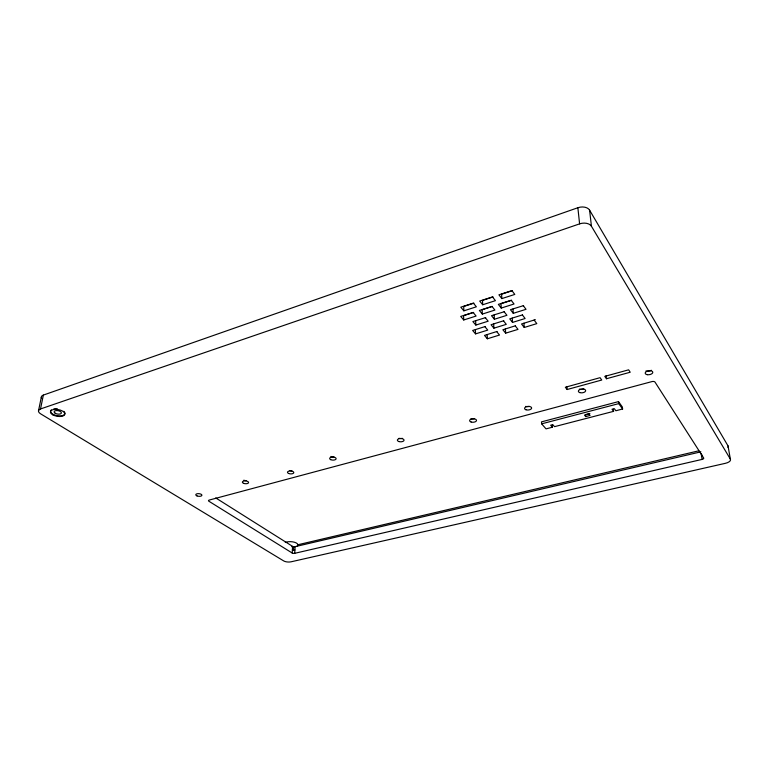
<?xml version="1.0" encoding="UTF-8"?>
<svg xmlns="http://www.w3.org/2000/svg" width="769" height="769" viewBox="0 0 769 769"><rect width="100%" height="100%" fill="white"/><g stroke="black" fill="none" stroke-linecap="round" stroke-linejoin="round"><path stroke-width="1.15" d="M294.71 553.315L702.107 459.401A2.249 1 -7.7 0 0 703.673 458.007L655.034 382.135A2.518 1.288 -8.1 0 0 651.891 381.607L209.264 500.052A2.028 0.865 5 0 0 208.918 501.253L292.201 553.026A1.817 0.721 2.6 0 0 294.71 553.315L295.094 546.672M292.201 553.026L292.595 546.384M293.412 550.335L292.393 549.7A1.807 0.721 2.6 0 0 294.902 549.989L293.412 550.335L293.604 547.019L215.743 497.928M38.45 411.117L41.295 397.275M40.517 408.954L43.362 395.083L577.865 207.736A9.132 5.979 -9.8 0 1 589.583 210.139L728.032 445.914L730.358 459.122A6.758 2.951 -8.2 0 1 725.475 463.294L291.172 561.783A5.354 2.086 2.7 0 1 283.751 560.947L40.642 413.847A7.344 3.403 10.3 0 1 40.517 408.954L579.595 223.866A9.228 5.921 -9.4 0 1 591.438 226.249L730.358 459.122M473.925 303.149L463.707 306.466L463.861 310.83L476.376 306.802L473.358 303.111L460.785 307.177L463.861 310.83M493.073 296.949L482.49 300.371L482.692 304.764L495.428 300.66L492.477 296.911L479.693 301.054L482.692 304.764M512.365 290.692L501.599 294.181L501.849 298.593L514.797 294.421L511.923 290.605L498.918 294.815L501.849 298.593M473.685 312.416L463.592 315.646L463.736 319.981L476.098 316.049L473.118 312.454L460.708 316.424L463.736 319.981M492.391 306.427L482.134 309.715L482.336 314.069L494.9 310.07L491.987 306.418L479.366 310.455L482.336 314.069M511.616 300.285L500.994 303.678L501.244 308.061L514.028 303.995L511.183 300.275L498.35 304.38L501.244 308.061M485.72 317.578L472.877 321.567L475.828 325.076L488.171 321.202L485.268 317.655M504.406 311.676L491.506 315.684L494.39 319.25L506.934 315.309L504.108 311.705M523.593 305.61L510.453 309.696L513.269 313.319L526.025 309.311L523.266 305.649M485.335 326.489L472.647 330.459L475.559 333.881L487.748 330.103L484.883 326.642M503.782 320.731L491.045 324.72L493.89 328.19L506.281 324.355L503.474 320.836M522.536 314.877L509.751 318.875L512.529 322.413L525.121 318.51L522.391 314.934M497.072 331.449L484.499 335.399L487.344 338.783L499.504 335.053L496.716 331.641M515.48 325.768L502.868 329.747L505.637 333.169L518.008 329.382L515.278 325.921M535.339 319.654L521.536 323.989L524.237 327.479L536.81 323.624L534.157 320.106M567.118 389.518L601.752 380.03L600.07 377.685L565.34 387.24L567.118 389.518L566.84 386.451M606.453 378.742L630.215 372.234L628.619 369.831L604.78 376.387L606.453 378.742L606.097 375.647M552.392 427.218L550.671 425.199L552.805 424.642L554.526 426.66L613.595 411.348L612.028 409.223L614.277 408.637L615.834 410.761L622.602 409.002L622.361 407.003L618.497 401.62L541.501 421.864L541.645 423.834L546.019 428.871L552.392 427.218L552.229 425.247M541.645 423.834L618.737 403.629L622.602 409.002M589.871 413.453L585.469 414.597L585.67 416.587L590.073 415.443L588.929 413.982L584.517 415.125L585.67 416.587M297.516 544.837L698.829 450.807M700.886 451.836L293.547 547.028L291.768 546.721M701.193 453.729L702.107 459.401M618.497 401.62L618.737 403.629M613.364 409.339L613.595 411.348M589.583 210.139L591.438 226.249M577.865 207.736L579.595 223.866M523.939 323.163L524.237 327.479M512.99 308.965L513.269 313.319M512.26 318.087L512.529 322.413M505.396 328.882L505.637 333.169M494.169 314.906L494.39 319.25M493.669 323.884L493.89 328.19M487.142 334.505L487.344 338.783M475.655 320.76L475.828 325.076M475.386 329.593L475.559 333.881M728.032 445.914A6.71 2.999 -8.4 0 1 727.974 447.491M41.564 398.217A7.286 3.451 10.6 0 1 43.362 395.083M702.491 455.238A2.24 1 -7.8 0 1 701.491 455.613M402.331 438.32A3.336 1.653 0.2 0 1 399.015 438.292M291.874 470.705A3.163 1.471 3.3 0 1 289.471 470.532M651.314 370.254A3.826 1.99 -8.3 0 1 645.96 370.946M63.827 411.309A7.306 3.403 10 0 1 58.136 415.837A7.306 3.403 10 0 1 51.302 409.906M53.811 408.906A7.306 3.403 10 0 1 57.377 408.848M285.28 542.462A7.161 2.884 2.7 0 1 294.642 542.299A7.161 2.884 2.7 0 1 297.142 546.077M529.255 406.407A3.537 1.826 -4 0 1 525.756 406.378M583.786 388.854A3.672 1.913 -6 0 1 579.355 389.114M474.435 418.692A3.451 1.759 -2.2 0 1 471.003 418.653M246.099 480.625A3.124 1.413 4.4 0 1 243.811 480.192M333.977 456.873A3.23 1.548 2.2 0 1 330.833 456.44M647.238 374.686A3.835 1.99 -8.2 0 0 652.804 372.244A3.835 1.99 -8.2 0 0 646.969 371.244A3.835 1.99 -8.2 0 0 647.238 374.686M398.986 441.569A3.336 1.644 0.2 0 0 404.042 440.204A3.336 1.644 0.2 0 0 399.092 438.714A3.336 1.644 0.2 0 0 398.986 441.569M288.567 473.444A3.172 1.461 3.3 0 0 293.748 472.848A3.172 1.461 3.3 0 0 289.596 471.003A3.172 1.461 3.3 0 0 288.567 473.444M197.018 495.918A3.076 1.327 5.3 0 0 201.891 495.371A3.076 1.327 5.3 0 0 197.633 493.669A3.076 1.327 5.3 0 0 197.018 495.918M55.195 413.222A3.653 1.701 10 0 0 61.251 413.289A3.653 1.701 10 0 0 56.839 410.559A3.653 1.701 10 0 0 55.195 413.222M52.782 414.818A7.315 3.403 10 0 0 64.702 414.645A7.315 3.403 10 0 0 55.435 409.348A7.315 3.403 10 0 0 52.782 414.818M525.967 409.771A3.547 1.817 -4 0 0 531.619 408.252A3.547 1.817 -4 0 0 526.717 406.609A3.547 1.817 -4 0 0 525.967 409.771M579.682 392.565A3.672 1.903 -5.9 0 0 585.622 390.96A3.672 1.903 -5.9 0 0 580.73 389.229A3.672 1.903 -5.9 0 0 579.682 392.565M471.109 422.008A3.461 1.749 -2.1 0 0 476.511 420.547A3.461 1.749 -2.1 0 0 471.58 418.97A3.461 1.749 -2.1 0 0 471.109 422.008M330.689 459.651A3.239 1.538 2.2 0 0 336.053 459.016A3.239 1.538 2.2 0 0 331.939 457.084A3.239 1.538 2.2 0 0 330.689 459.651M243.523 483.297A3.134 1.403 4.3 0 0 248.56 482.721A3.134 1.403 4.3 0 0 244.35 480.942A3.134 1.403 4.3 0 0 243.523 483.297"/></g></svg>
